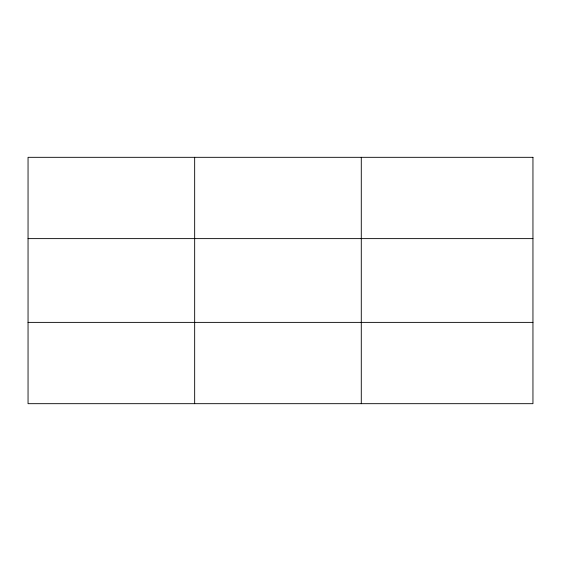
<?xml version="1.0" encoding="UTF-8"?>
<svg xmlns="http://www.w3.org/2000/svg" width="561" height="561" viewBox="0 0 561 561"><rect width="100%" height="100%" fill="white"/><g stroke="black" fill="none" stroke-linecap="round" stroke-linejoin="round"><path stroke-width="0.84" d="M194.667 403.682L194.667 157.318M361.284 403.682L361.284 157.318M28.05 238.621L532.95 238.621M28.05 322.379L532.95 322.379M532.95 157.318L28.05 157.318L28.05 403.682L532.95 403.682L532.95 157.318"/></g></svg>
